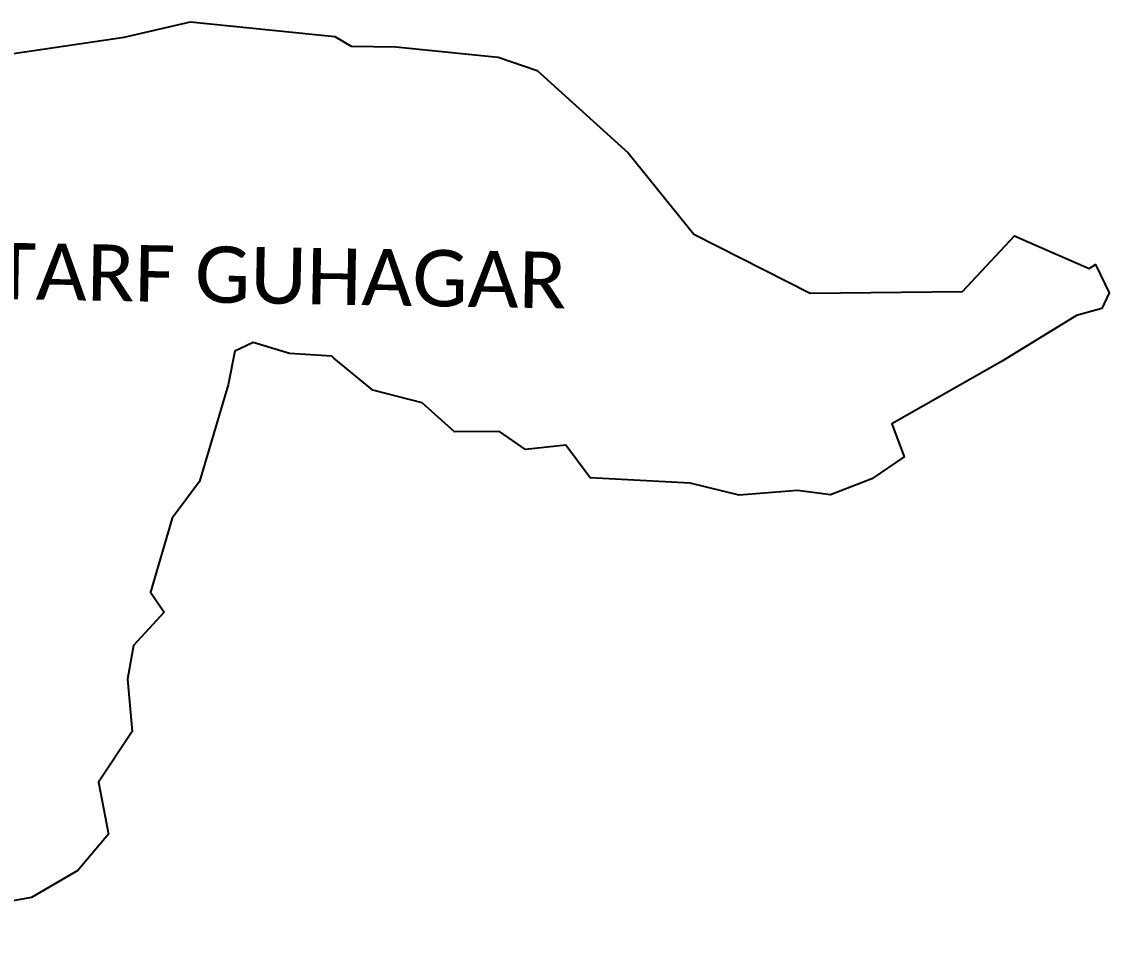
# Model space of a CAD drawing. Header units: metres. Extents: x 306499 to 311160, y 1931495 to 1937413.
# Drawn here: x 309232 to 311160, y 1932638 to 1934256 of the extents above; entities that cross this region are included whole.
import ezdxf

# ---------------------------------------------------------------- set-up
doc = ezdxf.new("R2010")
doc.units = ezdxf.units.M
doc.layers.add('VILLAGE NAME', color=250, linetype='Continuous')
doc.styles.get("Standard").update_dxf_attribs({"font": 'simplex.shx'})

msp = doc.modelspace()

# ---------------------------------------------------------------- linework, layer by layer
at = {"color": 6, "flags": 128}
msp.add_lwpolyline([(309088.7, 1934180.6), (309413.2, 1934228.8), (309531.2, 1934255.9), (309786.6, 1934229.7), (309815.6, 1934212.5), (309895, 1934211.2), (310076.7, 1934193.3), (310145.3, 1934169.7), (310306.9, 1934023.7), (310423.4, 1933879.4), (310629.4, 1933774.9), (310899.4, 1933777.9), (310991.7, 1933876.3), (311017.3, 1933865.1), (311124, 1933818.6), (311135.5, 1933825.5), (311159.6, 1933775.4), (311146.4, 1933747.6), (311101.3, 1933734.8), (310968.7, 1933653.6), (310774.1, 1933543.3), (310796.2, 1933484.8), (310738.8, 1933445.6), (310665.4, 1933416.9), (310607.2, 1933424.8), (310503.7, 1933416.3), (310416.5, 1933437.9), (310239.3, 1933447.1), (310196.5, 1933505.1), (310124.7, 1933497.7), (310078.9, 1933529.3), (309999.3, 1933528.6), (309941.6, 1933580), (309854.1, 1933602.5), (309785.2, 1933659.7), (309781.3, 1933663), (309706.6, 1933667.7), (309641.9, 1933687.5), (309609.5, 1933672.1), (309597.7, 1933612.1), (309546.7, 1933441), (309498.4, 1933376), (309460.3, 1933244.7), (309484.5, 1933209.3), (309430.1, 1933150.1), (309419.6, 1933090.2), (309427.8, 1932997.4), (309368.1, 1932907.7), (309385.5, 1932815.3), (309331.2, 1932751.2), (309249.1, 1932703.1), (308884.8, 1932638.1)], dxfattribs=at)

# ---------------------------------------------------------------- texts
at = {"layer": 'VILLAGE NAME', "insert": (308311.4, 1933878.7), "char_height": 100, "attachment_point": 1, "rotation": 359.0535}
msp.add_mtext_dynamic_manual_height_columns('{\\fCalibri|b0|i0|c0|p34;KIRTANWADI TARF GUHAGAR}', width=7578.431, gutter_width=1398, heights=[710.5], dxfattribs=at)

doc.saveas('drawing.dxf')
